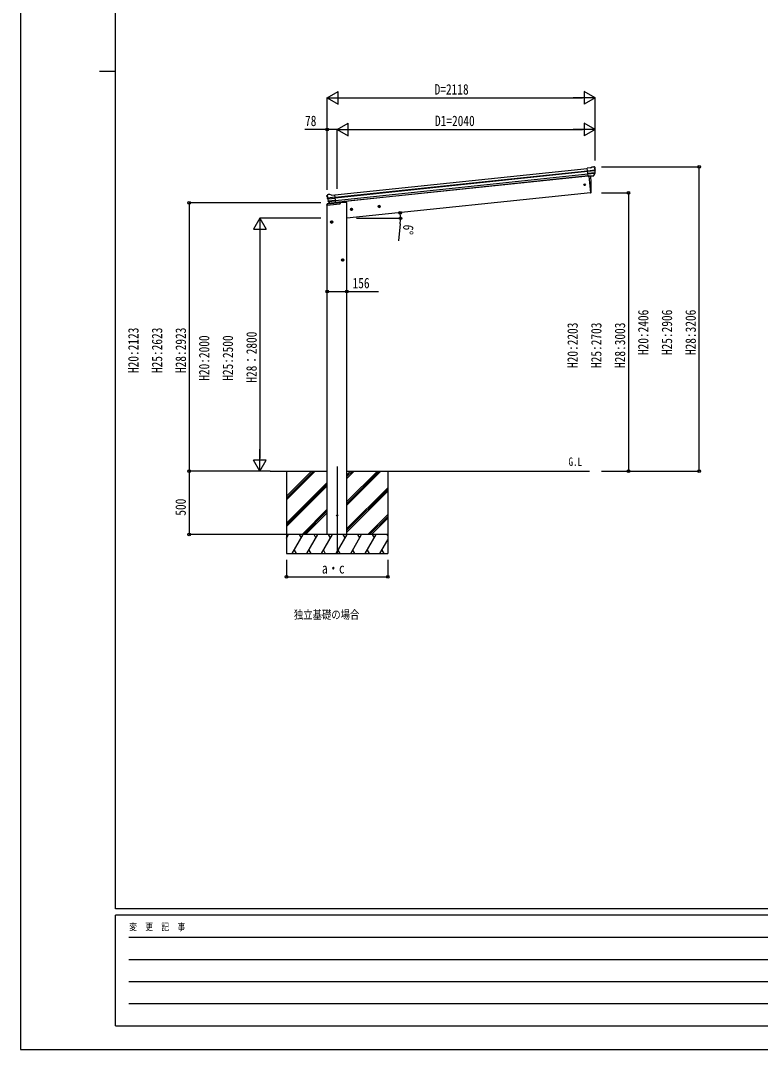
# Model space of a CAD drawing. Units: millimetres, scale not verified. Extents: x -10512 to 10512, y -7425 to 7425.
# Drawn here: x -10512 to -4660, y -7425 to 713 of the extents above; entities that cross this region are included whole.
import ezdxf
from ezdxf.enums import TextEntityAlignment as Align

# ---------------------------------------------------------------- set-up
doc = ezdxf.new("R2010")
doc.units = ezdxf.units.MM
doc.header["$LTSCALE"] = 30
for name, color, linetype in [('0-2_USER1', 3, 'Continuous'), ('0-3_YKK_12', 2, 'Continuous'), ('0-4_YKK_13', 4, 'Continuous'), ('0-5_YKK_A1', 4, 'Continuous'), ('0-6_YKK_D', 6, 'Continuous'), ('0-7_YKK_ZWAK', 7, 'Continuous')]:
    doc.layers.add(name, color=color, linetype=linetype)
doc.styles.add('ＭＳ ゴシック', font='')
doc.styles.get('ＭＳ ゴシック').set_extended_font_data('MS Gothic')

msp = doc.modelspace()

# ---------------------------------------------------------------- linework, layer by layer
at = {"layer": '0-3_YKK_12'}
msp.add_line((-8008.5, -2813.06), (-8008.5, -3506.38), dxfattribs=at)
at = {"layer": '0-4_YKK_13'}
for p, q in [((-6003.69, -451.76), (-6030.21, -454.55)), ((-6023.43, -519.1), (-6030.21, -454.55)), ((-6028.06, -475.08), (-5968.32, -468.8)), ((-5967.84, -474.67), (-6027.44, -480.93)), ((-5977.38, -442.96), (-5977.38, -442.96)), ((-5973.71, -444.05), (-5973.71, -444.05)), ((-5973.71, -444.05), (-5969.39, -447.55)), ((-5969.39, -447.55), (-5968.53, -448.25)), ((-5967.14, -451.94), (-5967.45, -450.09)), ((-5968.68, -491.42), (-6025.71, -497.42)), ((-5970.07, -496.08), (-6025.24, -501.88)), ((-5980.08, -514.32), (-6023.45, -518.88)), ((-6023.43, -519.1), (-6013.48, -518.06)), ((-6016.86, -518.41), (-6003.16, -648.79)), ((-6013.48, -518.06), (-6013.21, -518.12)), ((-6013.21, -518.12), (-5987.88, -515.46)), ((-5987.88, -515.46), (-5987.63, -515.34)), ((-5987.63, -515.34), (-5979.94, -514.53)), ((-5978.63, -512.66), (-5969.18, -494.36)), ((-5977.57, -513.09), (-5967.45, -494.83)), ((-6003.16, -648.79), (-6001.11, -648.5)), ((-8088.54, -674.91), (-8088.62, -673.04)), ((-8087.25, -670.14), (-8087.95, -671.01)), ((-8083.75, -665.83), (-8087.25, -670.14)), ((-7981.67, -726.45), (-8086.45, -737.47)), ((-8086.45, -737.47), (-7981.67, -726.45)), ((-7981.67, -726.52), (-8085.93, -737.48)), ((-7981.67, -727.03), (-8085, -737.89)), ((-8024.14, -684.88), (-8083.88, -691.16)), ((-8083.75, -665.83), (-8083.75, -665.82)), ((-8083.13, -697), (-8023.53, -690.73)), ((-8080.39, -664), (-8080.39, -664)), ((-8065.62, -732.55), (-8079.32, -716.8)), ((-8078.83, -713.21), (-8021.79, -707.22)), ((-8064.68, -731.92), (-8077.73, -715.98)), ((-8076.5, -717.48), (-8021.33, -711.68)), ((-8062.92, -733.23), (-8019.54, -728.67)), ((-8029.71, -730.06), (-8055.05, -732.73)), ((-8052.82, -667.13), (-8026.3, -664.35)), ((-8029.46, -729.95), (-8029.71, -730.06)), ((-8019.52, -728.9), (-8029.46, -729.95)), ((-8019.52, -728.9), (-8026.3, -664.35)), ((-8016.67, -729.2), (-8016.67, -730.7)), ((-7981.67, -731.07), (-7981.67, -726.45)), ((-8088.67, -746.82), (-8087.43, -737.4)), ((-8087.67, -746.71), (-8088.67, -746.82)), ((-8087.67, -746.71), (-7986.15, -736.04)), ((-8086.45, -737.47), (-8087.67, -746.71)), ((-8087.67, -746.71), (-8086.45, -737.47)), ((-8085.93, -737.48), (-8087.14, -746.66)), ((-8086.45, -737.47), (-8086.55, -736.54)), ((-8086.55, -736.54), (-8086.45, -737.47)), ((-8085, -737.89), (-8085.06, -737.39)), ((-8055.32, -732.66), (-8063.01, -733.47)), ((-8055.05, -732.73), (-8055.32, -732.66))]:
    msp.add_line(p, q, dxfattribs=at)
for points in [[(-6003.69, -451.76), (-5992.09, -444.79), (-5992.09, -444.79)], [(-5990.86, -444.38), (-5990.86, -444.38), (-5977.38, -442.96)], [(-8086.55, -736.54), (-7981.67, -725.52), (-7981.67, -726.45)], [(-8066.91, -662.58), (-8066.91, -662.58), (-8080.39, -664)], [(-8052.82, -667.13), (-8065.62, -662.73), (-8065.62, -662.73)]]:
    msp.add_lwpolyline(points, dxfattribs=at)
for centre, radius in [((-6049.95, -586.24), 6.5), ((-8008.25, -3201.3), 5)]:
    msp.add_circle(centre, radius, dxfattribs=at)
for centre, radius, start, end in [((-5990.55, -447.37), 3, 96.02369, 120.97631), ((-5976.86, -447.94), 5, 51.04426, 95.95574), ((-6160.7, -473.59), 192.44, 1.4271, 6.57578), ((-6168.04, -473.06), 200.2, 354.20009, 359.53883), ((-5923.05, -466.69), 45.32, 182.67122, 185.64518), ((-5967.65, -476.01), 1.35, 95.1605, 97.91927), ((-5965.05, -474.45), 2.74, 179.02151, 184.43412), ((-6168.04, -473.06), 202, 354.13916, 6), ((-6897.76, -608.58), 900, 357.63919, 5.84085), ((-5980.19, -511.64), 2.99, 285.2717, 331.00739), ((-5971.84, -492.99), 3, 332.69111, 354.20009), ((-5970.08, -493.38), 3, 331, 354.13916), ((-6001.52, -645.53), 3, 278, 357.63919), ((-7887.64, -653.8), 202, 186, 197.86084), ((-7894.71, -655.85), 192.44, 185.42422, 190.5729), ((-8128.6, -698.5), 45.32, 6.35482, 9.32878), ((-8079.87, -668.97), 5, 96.04426, 140.95574), ((-8085.91, -697.36), 2.74, 7.56588, 12.97849), ((-8083.03, -698.34), 1.35, 94.08073, 96.8395), ((-7887.64, -653.8), 200.2, 192.46117, 197.79991), ((-8077.05, -714.83), 3, 197.86084, 221), ((-8075.41, -714.08), 3, 197.79991, 219.30889), ((-8066.59, -665.57), 3, 71.02369, 95.97631), ((-7986.67, -731.07), 5, 276, 0), ((-8087.17, -741.06), 3.66, 78.7113, 94.17753), ((-8087.17, -741.06), 3.66, 78.7113, 94.17753), ((-8086.44, -737.53), 1, 96, 172.5), ((-8063.36, -730.59), 2.99, 220.99261, 266.7283)]:
    msp.add_arc(centre, radius, start, end, dxfattribs=at)
for centre, major_axis, ratio, start_param, end_param in [((-5969.4, -451.55), (-0.87, 5.91), 0.020485, 0.671432, 1.5691306), ((-5974.8, -447.03), (5.88, -1.31), 0.24881, 0.460585, 0.4641038), ((-5970.42, -450.58), (-2.34, 1.9), 0.995767, 3.9859716, 4.712389), ((-6165.73, -495.01), (-20.92, 199.05), 0.994373, 4.7113789, 4.7277536), ((-5980.39, -511.34), (-0.11, 3), 0.642905, 3.2459383, 4.203928), ((-5980.26, -511.54), (1.66, -2.51), 0.997631, 5.8041905, 5.8929484), ((-5980.33, -511.44), (3.53, -2.11), 0.650902, 5.2561448, 5.3289554), ((-5977.96, -511.08), (1.08, 3.13), 0.040856, 2.1135035, 2.1416249), ((-8085.62, -672.89), (1.9, 2.34), 0.995767, 1.5707963, 2.2972137), ((-8082.07, -668.51), (-5.48, -2.51), 0.24881, 5.8190815, 5.8226003), ((-8086.41, -674.05), (-0.38, 5.97), 0.020485, 4.7140547, 5.6117533), ((-7885.34, -675.74), (-20.92, 199.05), 0.994373, 1.5554317, 1.5718064), ((-8065.66, -730.51), (-1.71, 2.84), 0.040856, 4.1415604, 4.1696818), ((-8063.23, -730.26), (-0.51, 2.96), 0.642905, 2.0792573, 3.037247), ((-8063.27, -730.36), (-3.02, -2.79), 0.650902, 0.9542299, 1.0270405), ((-8063.32, -730.48), (-1.1, -2.8), 0.997631, 0.3902369, 0.4789948)]:
    msp.add_ellipse(centre, major_axis=major_axis, ratio=ratio, start_param=start_param, end_param=end_param, dxfattribs=at)
at = {"layer": '0-5_YKK_A1'}
for p, q in [((-8026.09, -666.34), (-6030.01, -456.54)), ((-8024.1, -685.23), (-6028.02, -475.44)), ((-8023.68, -689.41), (-6027.58, -479.61)), ((-8021.58, -709.27), (-6025.49, -499.47)), ((-6023.73, -516.21), (-8019.82, -726.01)), ((-6023.63, -517.21), (-7948.92, -719.56)), ((-6016.86, -518.41), (-6003.16, -648.79)), ((-6003.16, -648.79), (-7930.5, -851.36)), ((-7948.92, -719.56), (-7948.31, -725.36)), ((-7930.5, -3351.3), (-7930.5, -725.36)), ((-8086, -3351.36), (-8086, -746.54)), ((-7884.34, -779.14), (-7904.23, -781.23)), ((-7895.07, -772.72), (-7901.14, -777.13)), ((-7901.14, -777.13), (-7900.36, -784.59)), ((-7900.36, -784.59), (-7893.5, -787.65)), ((-7893.24, -790.13), (-7895.33, -770.24)), ((-7888.21, -775.77), (-7895.07, -772.72)), ((-7665.54, -756.14), (-7685.43, -758.23)), ((-7676.27, -749.72), (-7682.35, -754.13)), ((-7682.35, -754.13), (-7681.56, -761.6)), ((-7681.56, -761.6), (-7674.7, -764.65)), ((-7674.44, -767.13), (-7676.53, -747.24)), ((-7669.42, -752.77), (-7676.27, -749.72)), ((-8041.5, -880.91), (-8061.5, -880.91)), ((-8051.5, -873.4), (-8058, -877.16)), ((-8058, -877.16), (-8058, -884.66)), ((-8058, -884.66), (-8051.5, -888.41)), ((-8051.5, -890.91), (-8051.5, -870.91)), ((-8045, -877.16), (-8051.5, -873.4)), ((-7954.5, -1180.91), (-7974.5, -1180.91)), ((-7964.5, -1173.4), (-7971, -1177.16)), ((-7971, -1177.16), (-7971, -1184.66)), ((-7971, -1184.66), (-7964.5, -1188.41)), ((-7964.5, -1190.91), (-7964.5, -1170.91)), ((-7958, -1177.16), (-7964.5, -1173.4)), ((-8537.14, -2851.36), (-8086, -2851.36)), ((-8408.5, -2851.36), (-8408.5, -3501.36)), ((-8408.5, -3077.99), (-8181.87, -2851.36)), ((-8408.5, -3063.85), (-8196.01, -2851.36)), ((-8408.5, -3049.7), (-8210.15, -2851.36)), ((-7930.5, -2851.36), (-6011.56, -2851.36)), ((-7930.5, -3120.49), (-7661.37, -2851.36)), ((-7930.5, -3106.35), (-7675.51, -2851.36)), ((-7930.5, -3092.2), (-7689.65, -2851.36)), ((-7930.5, -2908.3), (-7873.56, -2851.36)), ((-7930.5, -2894.16), (-7887.7, -2851.36)), ((-7930.5, -2880.01), (-7901.84, -2851.36)), ((-7608.5, -2851.42), (-7608.5, -3501.36)), ((-8408.5, -3261.83), (-8086.5, -2939.84)), ((-8408.5, -3275.98), (-8086.5, -2953.98)), ((-8408.5, -3290.12), (-8086.5, -2968.12)), ((-7930.5, -3304.33), (-7608.5, -2982.34)), ((-7930.5, -3318.48), (-7608.5, -2996.48)), ((-7930.5, -3332.62), (-7608.5, -3010.62)), ((-8285.89, -3351.36), (-8086.5, -3151.97)), ((-8271.75, -3351.36), (-8086.5, -3166.11)), ((-8257.6, -3351.36), (-8086.5, -3180.25)), ((-7765.39, -3351.36), (-7608.5, -3194.47)), ((-7751.25, -3351.36), (-7608.5, -3208.61)), ((-7737.1, -3351.36), (-7608.5, -3222.75)), ((-7608.5, -3351.36), (-8408.5, -3351.36)), ((-8408.5, -3380.3), (-8391.79, -3351.36)), ((-8406.79, -3377.34), (-8408.5, -3374.38)), ((-8362.92, -3501.36), (-8276.32, -3351.36)), ((-8291.32, -3377.34), (-8306.32, -3351.36)), ((-8247.45, -3501.36), (-8160.85, -3351.36)), ((-8175.85, -3377.34), (-8190.85, -3351.36)), ((-8131.98, -3501.36), (-8045.38, -3351.36)), ((-8060.38, -3377.34), (-8075.38, -3351.36)), ((-8016.51, -3501.36), (-7929.91, -3351.36)), ((-7944.91, -3377.34), (-7959.91, -3351.36)), ((-7901.04, -3501.36), (-7814.44, -3351.36)), ((-7829.44, -3377.34), (-7844.44, -3351.36)), ((-7785.57, -3501.36), (-7698.97, -3351.36)), ((-7713.97, -3377.34), (-7728.97, -3351.36)), ((-7670.11, -3501.36), (-7608.5, -3394.65)), ((-7608.5, -3360.03), (-7613.5, -3351.36)), ((-8347.92, -3475.38), (-8332.93, -3501.36)), ((-8232.45, -3475.38), (-8217.45, -3501.36)), ((-8116.98, -3475.38), (-8101.98, -3501.36)), ((-8001.51, -3475.38), (-7986.51, -3501.36)), ((-7886.04, -3475.38), (-7871.04, -3501.36)), ((-7770.57, -3475.38), (-7755.58, -3501.36)), ((-7655.11, -3475.38), (-7640.11, -3501.36)), ((-8408.5, -3501.36), (-7608.5, -3501.36))]:
    msp.add_line(p, q, dxfattribs=at)
for points in [[(-7930.5, -725.36), (-7950.5, -725.36), (-7981.67, -728.64)], [(-7893.5, -787.65), (-7887.43, -783.24), (-7888.21, -775.77)], [(-7674.7, -764.65), (-7668.63, -760.24), (-7669.42, -752.77)], [(-8051.5, -888.41), (-8045, -884.66), (-8045, -877.16)], [(-7964.5, -1188.41), (-7958, -1184.66), (-7958, -1177.16)]]:
    msp.add_lwpolyline(points, dxfattribs=at)
for centre, radius in [((-7894.28, -780.18), 8.5), ((-7894.28, -780.18), 7.7), ((-7894.28, -780.18), 6.5), ((-7675.49, -757.19), 8.5), ((-7675.49, -757.19), 7.7), ((-7675.49, -757.19), 6.5), ((-8051.5, -880.91), 8.5), ((-8051.5, -880.91), 7.7), ((-8051.5, -880.91), 6.5), ((-7964.5, -1180.91), 8.5), ((-7964.5, -1180.91), 7.7), ((-7964.5, -1180.91), 6.5)]:
    msp.add_circle(centre, radius, dxfattribs=at)
at = {"layer": '0-6_YKK_D'}
for p, q in [((-8086.5, 102.04), (-7999.9, 152.04)), ((-8086.5, -615.38), (-8086.5, 103.04)), ((-8086.5, 102.04), (-7999.9, 52.04)), ((-8086.5, 102.04), (-7913.29, 102.04)), ((-7999.9, 52.04), (-7999.9, 152.04)), ((-7986.5, 102.04), (-6068.11, 102.04)), ((-5968.11, 102.04), (-6141.32, 102.04)), ((-5968.11, 102.04), (-6054.72, 152.04)), ((-6054.72, 152.04), (-6054.72, 52.04)), ((-5968.11, 102.04), (-6054.72, 52.04)), ((-5968.11, -392.64), (-5968.11, 103.04)), ((-8086, -625.38), (-8086, -146.96)), ((-8008.25, -147.96), (-7921.65, -97.96)), ((-8008.25, -617.21), (-8008.25, -146.96)), ((-8008.25, -617.21), (-8008.25, -146.96)), ((-8008.25, -147.96), (-7921.65, -197.96)), ((-8008.25, -147.96), (-7835.04, -147.96)), ((-7921.65, -197.96), (-7921.65, -97.96)), ((-7908.25, -147.96), (-6068.11, -147.96)), ((-5968.11, -147.96), (-6141.32, -147.96)), ((-5968.11, -147.96), (-6054.72, -97.96)), ((-6054.72, -97.96), (-6054.72, -197.96)), ((-5968.11, -147.96), (-6054.72, -197.96)), ((-5968.11, -391.64), (-5968.11, -146.96)), ((-5916.28, -444.95), (-5143.59, -444.95)), ((-5144.59, -2851.36), (-5144.59, -444.95)), ((-5917.28, -648.79), (-5703.42, -648.79)), ((-5704.42, -648.79), (-5704.42, -2851.36)), ((-8136.5, -728.85), (-9179.94, -728.85)), ((-9178.94, -728.85), (-9178.94, -2851.36)), ((-8618.94, -851.36), (-8668.94, -937.96)), ((-8136.5, -851.36), (-8619.94, -851.36)), ((-8618.94, -851.36), (-8568.94, -937.96)), ((-8618.94, -851.36), (-8618.94, -1024.56)), ((-7856.13, -851.36), (-7506.58, -851.36)), ((-7509.72, -893.8), (-7523.3, -1028.45)), ((-8668.94, -937.96), (-8568.94, -937.96)), ((-8618.94, -951.36), (-8618.94, -2751.36)), ((-8618.94, -2851.36), (-8618.94, -2678.15)), ((-8618.94, -2851.36), (-8668.94, -2764.76)), ((-8568.94, -2764.76), (-8668.94, -2764.76)), ((-8618.94, -2851.36), (-8568.94, -2764.76)), ((-8538.14, -2851.36), (-9179.94, -2851.36)), ((-8538.14, -2851.36), (-9179.94, -2851.36)), ((-9178.94, -2851.36), (-9178.94, -3351.36)), ((-8538.14, -2851.36), (-8619.94, -2851.36)), ((-5917.28, -2851.36), (-5703.42, -2851.36)), ((-5917.28, -2851.36), (-5143.59, -2851.36)), ((-8409.5, -3351.36), (-9179.94, -3351.36)), ((-8408.5, -3552.3), (-8408.5, -3688.07)), ((-7608.5, -3552.3), (-7608.5, -3688.07)), ((-8408.5, -3687.07), (-7608.5, -3687.07))]:
    msp.add_line(p, q, dxfattribs=at)
for points in [[(-8008.25, -147.96), (-8086, -147.96), (-8263.83, -147.96)], [(-8086, -1430.91), (-7930.5, -1430.91), (-7680.67, -1430.91)]]:
    msp.add_lwpolyline(points, dxfattribs=at)
for centre in [(-8086, -147.96), (-5144.59, -444.95), (-5704.42, -648.79), (-9178.94, -728.85), (-7509.9, -807.15), (-7507.58, -851.36), (-8086, -1430.91), (-7930.5, -1430.91), (-9178.94, -2851.36), (-9178.94, -2851.36), (-5704.42, -2851.36), (-5144.59, -2851.36), (-9178.94, -3351.36), (-8408.5, -3687.07), (-7608.5, -3687.07)]:
    msp.add_circle(centre, 10.62, dxfattribs=at)
for start, end in [(0, 6), (354.23974, 0)]:
    msp.add_arc((-7930.5, -851.36), 422.91, start, end, dxfattribs=at)
at = {"layer": '0-7_YKK_ZWAK'}
for p, q in [((-9762.45, -6312.5), (-9762.45, 6937.5)), ((-9887.45, 312.5), (-9762.45, 312.5)), ((9737.55, -6312.5), (-9762.45, -6312.5)), ((-3262.45, -6362.5), (-9762.45, -6362.5)), ((-9762.45, -7237.5), (-9762.45, -6362.5)), ((-9656.2, -6537.5), (-3387.45, -6537.5)), ((-9656.2, -6712.5), (-3387.45, -6712.5)), ((-9656.2, -6887.5), (-3387.45, -6887.5)), ((-9656.2, -7062.5), (-3387.45, -7062.5)), ((-9762.45, -7237.5), (-3262.45, -7237.5))]:
    msp.add_line(p, q, dxfattribs=at)
msp.add_lwpolyline([(-10512.5, -7425), (10512.5, -7425), (10512.5, 7425), (-10512.5, 7425)], close=True, dxfattribs=at)

# ---------------------------------------------------------------- texts
at = {"layer": '0-2_USER1', "style": 'ＭＳ ゴシック', "width": 0.8}
for s, p in [('G.L', (-6178.07, -2828.89)), ('独立基礎の場合', (-8350.07, -4039.4))]:
    msp.add_text(s, height=65.98, dxfattribs=at).set_placement(p, align=Align.BOTTOM_LEFT)
at = {"layer": '0-6_YKK_D', "style": 'ＭＳ ゴシック', "width": 0.8}
for s, p in [('D=2118', (-7237.31, 102.84)), ('78', (-8262.17, -146.3)), ('D1=2040', (-7234.18, -146.3)), ('156', (-7886.33, -1429.24)), ('a・c', (-8128.5, -3685.47))]:
    msp.add_text(s, height=82.48, dxfattribs=at).set_placement(p, align=Align.BOTTOM_LEFT)
for s, rotation, p in [('6°', 264.24, (-7508.23, -895.63)), ('H20:2406', 90, (-5521.26, -1933.15)), ('H25:2906', 90, (-5333.76, -1933.15)), ('H28:3206', 90, (-5146.26, -1933.15)), ('H20:2203', 90, (-6080.22, -2035.07)), ('H25:2703', 90, (-5892.72, -2035.07)), ('H28:3003', 90, (-5705.22, -2035.07)), ('H20:2123', 90, (-9554.74, -2075.11)), ('H25:2623', 90, (-9367.24, -2075.11)), ('H28:2923', 90, (-9179.74, -2075.11)), ('H20:2000', 90, (-8994.74, -2136.36)), ('H25:2500', 90, (-8807.24, -2136.36)), ('H28：2800', 90, (-8619.74, -2151.36)), ('500', 90, (-9180.61, -3203.36))]:
    msp.add_text(s, height=82.48, rotation=rotation, dxfattribs=at).set_placement(p, align=Align.BOTTOM_LEFT)
at = {"layer": '0-7_YKK_ZWAK', "style": 'ＭＳ ゴシック', "width": 0.8}
msp.add_text('変  更  記  事', height=54.99, dxfattribs=at).set_placement((-9653.28, -6500), align=Align.BOTTOM_LEFT)

doc.saveas('drawing.dxf')
